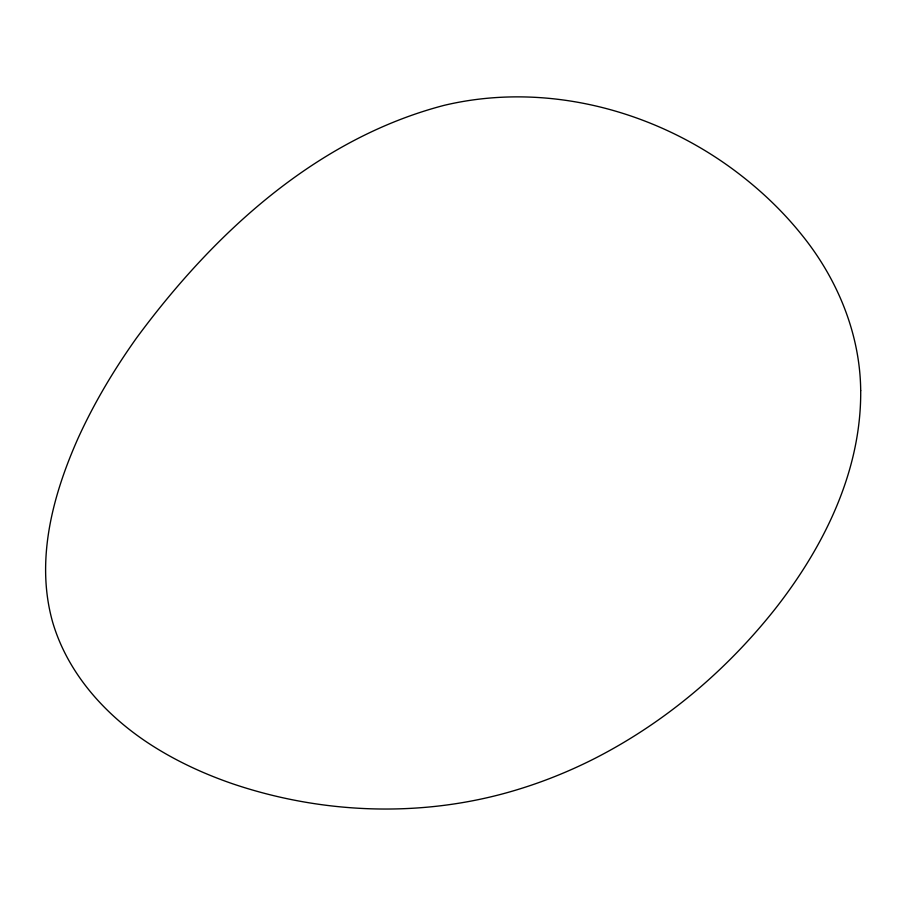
<?xml version="1.0" encoding="UTF-8"?>
<svg xmlns="http://www.w3.org/2000/svg" width="906" height="906" viewBox="0 0 906 906"><rect width="100%" height="100%" fill="white"/><g stroke="black" fill="none" stroke-linecap="round" stroke-linejoin="round"><path stroke-width="1.36" d="M860.7 390.667C861.38 471.177 823.905 546.782 775.174 608.9C726.272 670.655 664.778 722.739 594.495 758.594A273.521 153.737 -26 0 1 519.172 789.103C426.284 817.925 324.676 814.902 232.751 783.826A753.169 423.34 -26 0 1 153.363 746.363C107.599 717.518 68.38 675.197 52.752 622.513C35.164 560.769 52.571 495.729 77.848 438.753A734.2 412.683 -26 0 1 136.546 337.983C213.42 233.737 316.024 138.743 444.2 105.334C547.201 80.906 658.152 110.906 740.848 175.277A1016.725 571.482 -26 0 1 801.47 234.484C837.201 278.47 860.168 333.578 860.7 390.667"/></g></svg>
